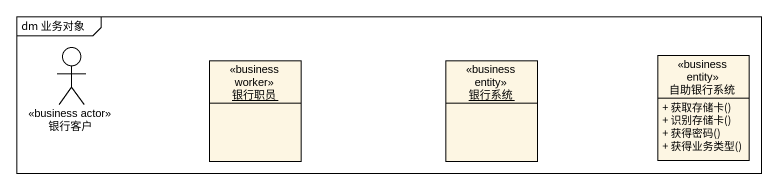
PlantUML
@startuml
mainframe dm 业务对象
allowmixing
hide circle
hide empty members
skinparam classAttributeIconSize 0
actor 银行客户 <<business actor>>
object 银行职员 <<business worker>>
object 银行系统 <<business entity>>
class 自助银行系统 <<business entity>> {
  + 获取存储卡()
  + 识别存储卡()
  + 获得密码()
  + 获得业务类型()
}
@enduml
